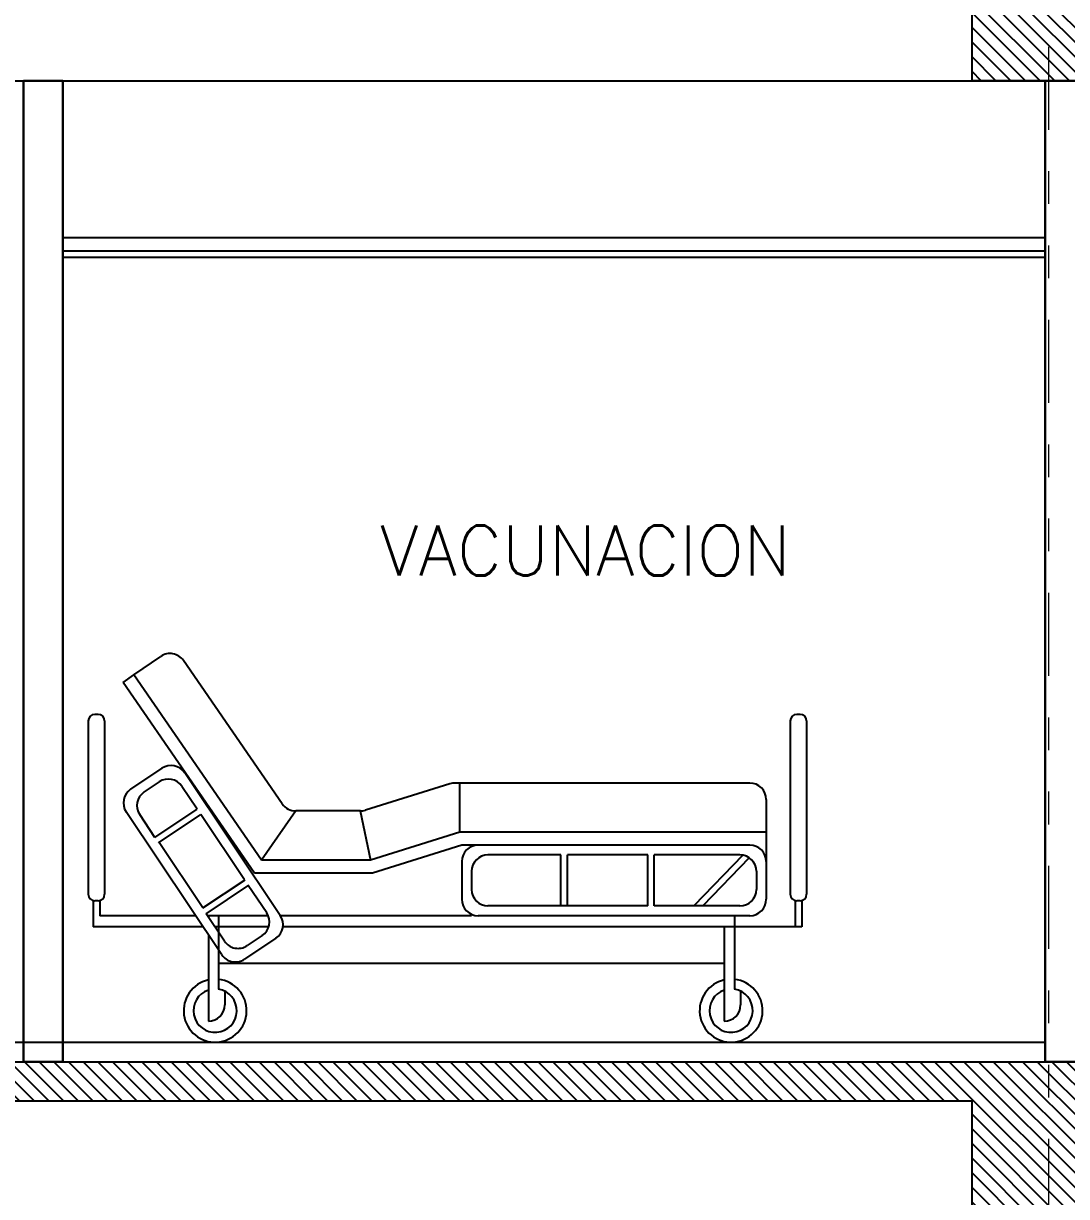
# Model space of a CAD drawing. Header units: millimetres. Extents: x 2056 to 4470, y 1400 to 3101.
# Drawn here: x 2176.346 to 2179.537, y 1407.707 to 1411.294 of the extents above; entities that cross this region are included whole.
import ezdxf
from ezdxf.enums import TextEntityAlignment as Align

# ---------------------------------------------------------------- set-up
doc = ezdxf.new("R2010")
doc.units = ezdxf.units.MM
doc.linetypes.add('DIVIDE', pattern=[31.75, 12.7, -6.35, 0, -6.35, 0, -6.35])
for name, color, linetype in [('A-ANNO-TEXT', 190, 'Continuous'), ('A-GRID-COLS', 75, 'DIVIDE'), ('A-PLAN-1', 5, 'Continuous'), ('A-PLAN-2', 4, 'Continuous'), ('A-PLAN-3', 3, 'Continuous'), ('A-PLAN-4', 2, 'Continuous'), ('A-PLAN-5', 1, 'Continuous'), ('A-PLAN-6', 9, 'Continuous')]:
    doc.layers.add(name, color=color, linetype=linetype)
doc.layers.add('A-WALL', color=16, linetype='Continuous', lineweight=30)
doc.styles.add('ROMANS', font='romans')

# ---------------------------------------------------------------- blocks, each defined once
blk = doc.blocks.new('CAMUCI')
for p, q in [((-26.7581, -8.8961), (-26.6757, -8.8393)), ((-26.3039, -9.2904), (-26.6062, -8.8521)), ((-26.791, -8.9188), (-26.7581, -8.8961)), ((-26.3888, -9.502), (-26.791, -8.9188)), ((-26.3678, -9.462), (-26.7581, -8.8961)), ((-26.8976, -9.0365), (-26.8976, -9.5665)), ((-26.8676, -9.0165), (-26.8776, -9.0165)), ((-26.8476, -9.0365), (-26.8476, -9.5665)), ((-24.75, -9.0365), (-24.75, -9.5665)), ((-24.72, -9.0165), (-24.73, -9.0165)), ((-24.7, -9.0365), (-24.7, -9.5665)), ((-26.672, -9.1813), (-26.768, -9.2456)), ((-26.3101, -9.6315), (-26.6026, -9.195)), ((-26.6802, -9.2229), (-26.7263, -9.2538)), ((-26.5642, -9.3062), (-26.6108, -9.2366)), ((-25.791, -9.2288), (-26.0498, -9.3098)), ((-24.8738, -9.2265), (-25.7761, -9.2265)), ((-25.7608, -9.3765), (-25.7608, -9.2265)), ((-24.8238, -9.2765), (-24.8238, -9.5821)), ((-26.4891, -9.7515), (-26.7817, -9.3149)), ((-26.6934, -9.3928), (-26.7401, -9.3232)), ((-26.6934, -9.3928), (-26.5642, -9.3062)), ((-26.6823, -9.4094), (-26.5531, -9.3228)), ((-26.4191, -9.5228), (-26.5531, -9.3228)), ((-26.2628, -9.312), (-26.3678, -9.462)), ((-26.0648, -9.312), (-26.2628, -9.312)), ((-26.0658, -9.312), (-26.0342, -9.462)), ((-25.7608, -9.3765), (-26.0342, -9.462)), ((-24.8238, -9.3765), (-25.7608, -9.3765)), ((-26.5471, -9.6086), (-26.6811, -9.4086)), ((-25.7547, -9.4165), (-26.0281, -9.502)), ((-24.8738, -9.4165), (-25.7547, -9.4165)), ((-24.8655, -9.4165), (-24.8661, -9.4171)), ((-26.0342, -9.462), (-26.3678, -9.462)), ((-25.7547, -9.4665), (-25.7547, -9.5821)), ((-25.4519, -9.4465), (-25.6747, -9.4465)), ((-25.4519, -9.6021), (-25.4519, -9.4465)), ((-25.1859, -9.4465), (-25.4319, -9.4465)), ((-25.4319, -9.6021), (-25.4319, -9.4465)), ((-25.1859, -9.6021), (-25.1859, -9.4465)), ((-24.9038, -9.4465), (-25.1659, -9.4465)), ((-25.1659, -9.6021), (-25.1659, -9.4465)), ((-24.8953, -9.4473), (-25.0451, -9.6021)), ((-24.8753, -9.4554), (-25.0173, -9.6021)), ((-26.0281, -9.502), (-26.3888, -9.502)), ((-25.7247, -9.4965), (-25.7247, -9.5521)), ((-24.8538, -9.4965), (-24.8538, -9.5521)), ((-26.5471, -9.6086), (-26.4179, -9.522)), ((-26.5371, -9.626), (-26.4068, -9.5386)), ((-26.3517, -9.6233), (-26.4079, -9.5394)), ((-26.8826, -9.5859), (-26.8826, -9.6665)), ((-26.8676, -9.5865), (-26.8776, -9.5865)), ((-26.8626, -9.5859), (-26.8626, -9.6321)), ((-25.1859, -9.6021), (-25.6747, -9.6021)), ((-25.3093, -9.6021), (-25.4319, -9.6021)), ((-24.9038, -9.6021), (-25.1659, -9.6021)), ((-24.735, -9.5859), (-24.735, -9.6665)), ((-24.72, -9.5865), (-24.73, -9.5865)), ((-24.715, -9.5859), (-24.715, -9.6665)), ((-26.5692, -9.6321), (-26.8626, -9.6321)), ((-26.4809, -9.7099), (-26.5371, -9.626)), ((-26.347, -9.6321), (-26.533, -9.6321)), ((-26.5302, -9.6321), (-26.5302, -9.6363)), ((-26.4988, -9.6321), (-26.4988, -9.8571)), ((-25.7247, -9.6321), (-26.3097, -9.6321)), ((-24.8738, -9.6321), (-25.7047, -9.6321)), ((-24.9204, -9.6321), (-24.9204, -9.8571)), ((-26.5461, -9.6665), (-26.8826, -9.6665)), ((-26.3457, -9.6665), (-26.5099, -9.6665)), ((-24.715, -9.6665), (-26.3021, -9.6665)), ((-24.9518, -9.6665), (-24.9518, -9.955)), ((-26.5302, -9.6902), (-26.5302, -9.955)), ((-26.3238, -9.7009), (-26.4197, -9.7652)), ((-26.3654, -9.6927), (-26.4115, -9.7236)), ((-24.9518, -9.7782), (-26.4988, -9.7782)), ((-26.4802, -9.863), (-26.4802, -9.905)), ((-24.9018, -9.863), (-24.9018, -9.905))]:
    blk.add_line(p, q)
for centre, radius, start, end in [((-26.6474, -8.8805), 0.05, 34.5878, 124.5878), ((-26.8776, -9.0365), 0.02, 90, 180), ((-26.8676, -9.0365), 0.02, 0, 90), ((-24.73, -9.0365), 0.02, 90, 180), ((-24.72, -9.0365), 0.02, 0, 90), ((-26.6442, -9.2228), 0.05, 33.8272, 123.8272), ((-26.6524, -9.2644), 0.05, 33.8272, 123.8272), ((-26.7401, -9.2871), 0.05, 123.8272, 213.8272), ((-26.6985, -9.2953), 0.05, 123.8272, 213.8272), ((-25.7761, -9.2765), 0.05, 90, 107.3669), ((-24.8738, -9.2765), 0.05, 0, 90), ((-26.2628, -9.262), 0.05, 214.5878, 270), ((-26.0648, -9.262), 0.05, 270, 287.3669), ((-25.7047, -9.4665), 0.05, 90, 180), ((-24.8738, -9.4665), 0.05, 0, 90), ((-25.6747, -9.4965), 0.05, 90, 180), ((-24.9038, -9.4965), 0.05, 0, 90), ((-26.8776, -9.5665), 0.02, 180, 270), ((-26.8676, -9.5665), 0.02, 270, 0), ((-25.6747, -9.5521), 0.05, 180, 270), ((-24.9038, -9.5521), 0.05, 270, 0), ((-24.73, -9.5665), 0.02, 180, 270), ((-24.72, -9.5665), 0.02, 270, 0), ((-25.7047, -9.5821), 0.05, 180, 270), ((-24.8738, -9.5821), 0.05, 270, 0), ((-26.3932, -9.6511), 0.05, 303.8272, 33.8272), ((-26.3516, -9.6594), 0.05, 303.8272, 33.8272), ((-26.4394, -9.6821), 0.05, 213.8272, 303.8272), ((-26.4476, -9.7237), 0.05, 213.8272, 303.8272), ((-26.5094, -9.9226), 0.0963, 102.48, 83.69), ((-24.931, -9.9226), 0.0963, 102.48, 83.69), ((-26.5094, -9.9226), 0.0663, 108.2892, 80.816), ((-24.931, -9.9226), 0.0663, 108.2892, 80.816), ((-26.5302, -9.905), 0.05, 270, 0), ((-24.9518, -9.905), 0.05, 270, 0)]:
    blk.add_arc(centre, radius, start, end)
blk = doc.blocks.new('placa-cte')
at = {"layer": 'A-PLAN-5'}
h = blk.add_hatch(dxfattribs=at)
h.set_pattern_fill('ANSI31', color=256, scale=0.01, angle=90, style=0)
h.set_pattern_definition([(135, (-989183.659403, -1733165.448907), (-0.02245064030267, -0.02245064030267), [])])
h.paths.add_polyline_path([(0, 0.5), (21.1484, 0.5), (21.1485, -0.0001), (20.6484, -0.0001), (20.6484, 0.3799), (14.4728, 0.3799), (14.4728, 0), (13.9728, 0), (13.9728, 0.3799), (8.4106, 0.3799), (8.4106, 0), (7.9106, 0), (7.9106, 0.3799), (1.9078, 0.3799), (1.9078, 0), (1.4078, 0), (1.4078, 0.3799), (0.1983, 0.3799), (0.1983, 0.0001), (0, 0.0001)])
at = {"layer": 'A-PLAN-1', "elevation": 0.2289}
blk.add_lwpolyline([(0, 0.5), (21.1484, 0.5), (21.1485, -0.0001), (20.6484, -0.0001), (20.6484, 0.3799), (14.4728, 0.3799), (14.4728, 0), (13.9728, 0), (13.9728, 0.3799), (8.4106, 0.3799), (8.4106, 0), (7.9106, 0), (7.9106, 0.3799), (1.9078, 0.3799), (1.9078, 0), (1.4078, 0), (1.4078, 0.3799), (0.1983, 0.3799), (0.1983, 0.0001), (0, 0.0001), (0, 0.5)], close=True, dxfattribs=at)

msp = doc.modelspace()

# ---------------------------------------------------------------- linework, layer by layer
at = {"layer": 'A-GRID-COLS', "lineweight": 9, "ltscale": 0.02}
msp.add_lwpolyline([(2179.4825, 1402.6192), (2179.4825, 1419.1802)], dxfattribs=at)
at = {"layer": 'A-PLAN-2'}
msp.add_lwpolyline([(2173.2472, 1408.1792), (2179.4709, 1408.1792)], dxfattribs=at)
at = {"layer": 'A-PLAN-4'}
for points in [[(2176.4657, 1410.6392), (2179.4709, 1410.6392)], [(2176.4657, 1410.5992), (2179.4709, 1410.5992)], [(2176.4657, 1410.5792), (2179.4709, 1410.5792)]]:
    msp.add_lwpolyline(points, dxfattribs=at)
at = {"layer": 'A-PLAN-6'}
msp.add_lwpolyline([(2165.3953, 1411.1192), (2186.1237, 1411.1192)], dxfattribs=at)
at = {"layer": 'A-WALL'}
msp.add_lwpolyline([(2176.3457, 1411.1192), (2176.4657, 1411.1192), (2176.4657, 1408.1192), (2176.3457, 1408.1192)], close=True, dxfattribs=at)
at = {"layer": 'A-WALL', "elevation": 0.2289}
msp.add_lwpolyline([(2179.4709, 1411.1192), (2179.5909, 1411.1192), (2179.5909, 1408.1192), (2179.4709, 1408.1192)], close=True, dxfattribs=at)

# ---------------------------------------------------------------- block references
at = {"color": 4}
for p in [(2165.2753, 1411.1192), (2165.2753, 1407.6192)]:
    msp.add_blockref('placa-cte', p, dxfattribs=at)
at = {"layer": 'A-PLAN-3'}
msp.add_blockref('CAMUCI', (2203.4415, 1418.1981), dxfattribs=at)

# ---------------------------------------------------------------- texts
at = {"layer": 'A-ANNO-TEXT', "style": 'ROMANS'}
msp.add_text('VACUNACION', height=0.15271, dxfattribs=at).set_placement((2178.0649, 1409.6823), align=Align.MIDDLE)

doc.saveas('drawing.dxf')
